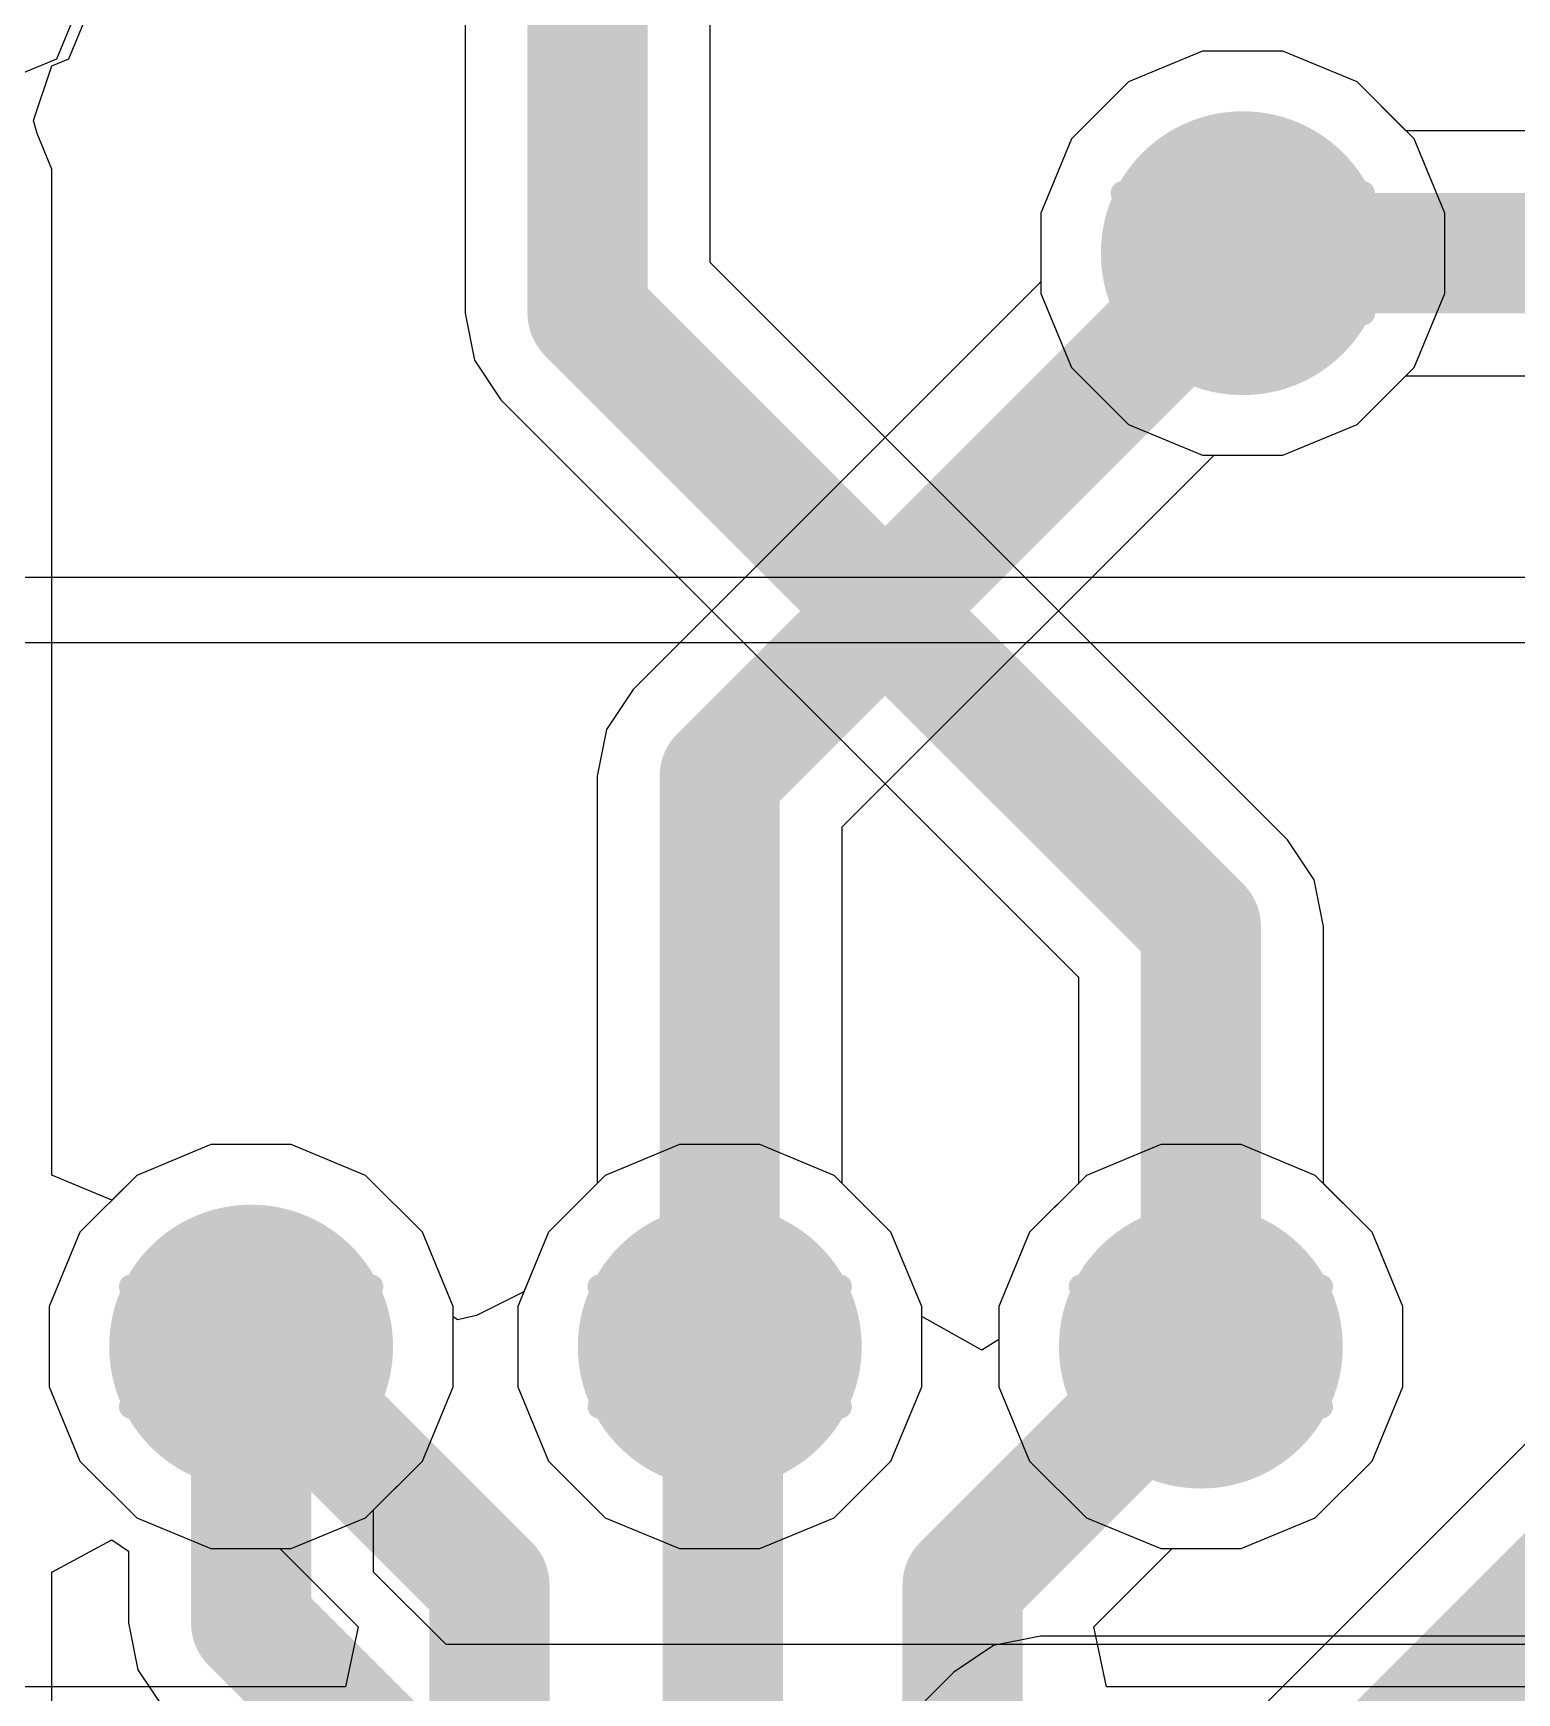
# Model space of a CAD drawing. Header units: inches. Extents: x -0.2 to 15.8, y 0 to 3.5.
# Drawn here: x 0.5909 to 0.7143, y 1.3342 to 1.4723 of the extents above; entities that cross this region are included whole.
import ezdxf

# ---------------------------------------------------------------- set-up
doc = ezdxf.new("R2010")
doc.units = ezdxf.units.IN
doc.header["$MEASUREMENT"] = 0
for name, color, linetype in [('Bottom Layer', 5, 'Continuous'), ('Drill Drawing', 1, 'Continuous'), ('Signal_1', 16, 'Continuous'), ('Signal_2', 76, 'Continuous'), ('Top Layer', 1, 'Continuous'), ('Via Holes', 16, 'Continuous')]:
    doc.layers.add(name, color=color, linetype=linetype)

msp = doc.modelspace()

# ---------------------------------------------------------------- hatches: boundary and pattern name
at = {"layer": 'Bottom Layer'}
h = msp.add_hatch(color=5, dxfattribs=at)
edge = h.paths.add_edge_path()
edge.add_arc((0.6915296, 1.454), 0.011811, 0, 360)
h = msp.add_hatch(color=5, dxfattribs=at)
edge = h.paths.add_edge_path()
edge.add_arc((0.6090006, 1.363), 0.011811, 0, 360)
h = msp.add_hatch(color=5, dxfattribs=at)
edge = h.paths.add_edge_path()
edge.add_arc((0.6480006, 1.363), 0.011811, 0, 360)
h = msp.add_hatch(color=5, dxfattribs=at)
edge = h.paths.add_edge_path()
edge.add_arc((0.6880402, 1.363), 0.011811, 0, 360)
at = {"layer": 'Signal_1'}
h = msp.add_hatch(color=16, dxfattribs=at)
edge = h.paths.add_edge_path()
edge.add_arc((0.6915296, 1.454), 0.011811, 0, 360)
h = msp.add_hatch(color=16, dxfattribs=at)
edge = h.paths.add_edge_path()
edge.add_arc((0.6090006, 1.363), 0.011811, 0, 360)
h = msp.add_hatch(color=16, dxfattribs=at)
edge = h.paths.add_edge_path()
edge.add_arc((0.6480006, 1.363), 0.011811, 0, 360)
h = msp.add_hatch(color=16, dxfattribs=at)
edge = h.paths.add_edge_path()
edge.add_arc((0.6880402, 1.363), 0.011811, 0, 360)
at = {"layer": 'Signal_2'}
h = msp.add_hatch(color=76, dxfattribs=at)
edge = h.paths.add_edge_path()
edge.add_arc((0.6915296, 1.454), 0.011811, 0, 360)
h = msp.add_hatch(color=76, dxfattribs=at)
edge = h.paths.add_edge_path()
edge.add_arc((0.6090006, 1.363), 0.011811, 0, 360)
h = msp.add_hatch(color=76, dxfattribs=at)
edge = h.paths.add_edge_path()
edge.add_arc((0.6480006, 1.363), 0.011811, 0, 360)
h = msp.add_hatch(color=76, dxfattribs=at)
edge = h.paths.add_edge_path()
edge.add_arc((0.6880402, 1.363), 0.011811, 0, 360)
at = {"layer": 'Top Layer'}
h = msp.add_hatch(color=1, dxfattribs=at)
edge = h.paths.add_edge_path()
edge.add_arc((0.6915296, 1.454), 0.011811, 0, 360)
h = msp.add_hatch(color=1, dxfattribs=at)
edge = h.paths.add_edge_path()
edge.add_arc((0.6090006, 1.363), 0.011811, 0, 360)
h = msp.add_hatch(color=1, dxfattribs=at)
edge = h.paths.add_edge_path()
edge.add_arc((0.6480006, 1.363), 0.011811, 0, 360)
h = msp.add_hatch(color=1, dxfattribs=at)
edge = h.paths.add_edge_path()
edge.add_arc((0.6880402, 1.363), 0.011811, 0, 360)
at = {"layer": 'Via Holes'}
h = msp.add_hatch(color=7, dxfattribs=at)
edge = h.paths.add_edge_path()
edge.add_arc((0.6915296, 1.454), 0.0059055, 0, 360)
h = msp.add_hatch(color=7, dxfattribs=at)
edge = h.paths.add_edge_path()
edge.add_arc((0.6090006, 1.363), 0.0059055, 0, 360)
h = msp.add_hatch(color=7, dxfattribs=at)
edge = h.paths.add_edge_path()
edge.add_arc((0.6480006, 1.363), 0.0059055, 0, 360)
h = msp.add_hatch(color=7, dxfattribs=at)
edge = h.paths.add_edge_path()
edge.add_arc((0.6880402, 1.363), 0.0059055, 0, 360)

# ---------------------------------------------------------------- linework, layer by layer
at = {"layer": 'Bottom Layer'}
for p, q in [((0.6268041, 1.791), (0.6268041, 1.449)), ((0.6471959, 1.4532233), (0.6471959, 1.6114821)), ((0.5938275, 1.4701731), (0.5954126, 1.474)), ((0.5924066, 1.4695846), (0.5938275, 1.4701731)), ((0.6881857, 1.470811), (0.682007, 1.4682516)), ((0.6948735, 1.470811), (0.6881857, 1.470811)), ((0.7010522, 1.4682516), (0.6948735, 1.470811)), ((0.5909037, 1.465058), (0.5924066, 1.4695846)), ((0.682007, 1.4682516), (0.677278, 1.4635226)), ((0.7051079, 1.4641959), (0.7010522, 1.4682516)), ((0.5911824, 1.4639687), (0.5909037, 1.465058)), ((0.9061227, 1.4641959), (0.7051079, 1.4641959)), ((0.592412, 1.461), (0.5911824, 1.4639687)), ((0.677278, 1.4635226), (0.6747186, 1.4573439)), ((0.592412, 1.3772567), (0.592412, 1.461)), ((0.6747186, 1.4573439), (0.6747186, 1.4506561)), ((0.6952498, 1.4051694), (0.6471959, 1.4532233)), ((0.6747186, 1.4506561), (0.677278, 1.4444774)), ((0.6268041, 1.449), (0.6275802, 1.4450982)), ((0.6275802, 1.4450982), (0.6297904, 1.4417904)), ((0.677278, 1.4444774), (0.682007, 1.4397484)), ((0.7010522, 1.4397484), (0.7051079, 1.4438041)), ((0.7051079, 1.4438041), (0.9043138, 1.4438041)), ((0.6297904, 1.4417904), (0.6778443, 1.3937365)), ((0.682007, 1.4397484), (0.6881857, 1.437189)), ((0.6948735, 1.437189), (0.7010522, 1.4397484)), ((0.6881857, 1.437189), (0.6948735, 1.437189)), ((0.69746, 1.4018616), (0.6952498, 1.4051694)), ((0.6982361, 1.3979598), (0.69746, 1.4018616)), ((0.6982361, 1.3765783), (0.6982361, 1.3979598)), ((0.6778443, 1.3937365), (0.6778443, 1.3765783)), ((0.6056567, 1.379811), (0.599478, 1.3772516)), ((0.6123445, 1.379811), (0.6056567, 1.379811)), ((0.6185232, 1.3772516), (0.6123445, 1.379811)), ((0.6446567, 1.379811), (0.638478, 1.3772516)), ((0.6513445, 1.379811), (0.6446567, 1.379811)), ((0.6575232, 1.3772516), (0.6513445, 1.379811)), ((0.597412, 1.3751856), (0.592412, 1.3772567)), ((0.599478, 1.3772516), (0.597412, 1.3751856)), ((0.6232522, 1.3725226), (0.6185232, 1.3772516)), ((0.638478, 1.3772516), (0.633749, 1.3725226)), ((0.6622522, 1.3725226), (0.6575232, 1.3772516)), ((0.6778443, 1.3765783), (0.6737886, 1.3725226)), ((0.7022918, 1.3725226), (0.6982361, 1.3765783)), ((0.6258116, 1.3663439), (0.6232522, 1.3725226)), ((0.633749, 1.3725226), (0.6311896, 1.3663439)), ((0.6648116, 1.3663439), (0.6622522, 1.3725226)), ((0.6737886, 1.3725226), (0.6712292, 1.3663439)), ((0.7048512, 1.3663439), (0.7022918, 1.3725226)), ((0.6258116, 1.3596561), (0.6258116, 1.3663439)), ((0.6311896, 1.3663439), (0.6311896, 1.3596561)), ((0.6648116, 1.3596561), (0.6648116, 1.3663439)), ((0.6712292, 1.3663439), (0.6712292, 1.3596561)), ((0.7048512, 1.3596561), (0.7048512, 1.3663439)), ((0.6232522, 1.3534774), (0.6258116, 1.3596561)), ((0.6311896, 1.3596561), (0.633749, 1.3534774)), ((0.6622522, 1.3534774), (0.6648116, 1.3596561)), ((0.6712292, 1.3596561), (0.6737886, 1.3534774)), ((0.7022918, 1.3534774), (0.7048512, 1.3596561)), ((0.6191959, 1.3494211), (0.6232522, 1.3534774)), ((0.633749, 1.3534774), (0.638478, 1.3487484)), ((0.6575232, 1.3487484), (0.6622522, 1.3534774)), ((0.6737886, 1.3534774), (0.6785176, 1.3487484)), ((0.6975628, 1.3487484), (0.7022918, 1.3534774)), ((0.6191959, 1.3442233), (0.6191959, 1.3494211)), ((0.638478, 1.3487484), (0.6446567, 1.346189)), ((0.6513445, 1.346189), (0.6575232, 1.3487484)), ((0.6785176, 1.3487484), (0.6846963, 1.346189)), ((0.6913841, 1.346189), (0.6975628, 1.3487484)), ((0.592412, 1.3442365), (0.597412, 1.3469091)), ((0.597412, 1.3469091), (0.5988041, 1.3459789)), ((0.5988041, 1.3459789), (0.5988041, 1.34)), ((0.6446567, 1.346189), (0.6513445, 1.346189)), ((0.6846963, 1.346189), (0.6913841, 1.346189)), ((0.592412, 1.333), (0.592412, 1.3442365)), ((0.6252233, 1.3381959), (0.6191959, 1.3442233)), ((0.5988041, 1.34), (0.5995802, 1.3360982)), ((0.7177767, 1.3381959), (0.6252233, 1.3381959)), ((0.5995802, 1.3360982), (0.6017904, 1.3327904))]:
    msp.add_line(p, q, dxfattribs=at)
for points in [[(0.637, 1.449, 0.01, 0.01, 0), (0.637, 1.791, 0.01, 0.01, 0)], [(0.6915296, 1.454, 0.01, 0.01, 0), (0.910346, 1.454, 0.01, 0.01, 0)], [(0.637, 1.449, 0.01, 0.01, 0), (0.6880402, 1.3979598, 0.01, 0.01, 0)], [(0.6880402, 1.363, 0.01, 0.01, 0), (0.6880402, 1.3979598, 0.01, 0.01, 0)], [(0.609, 1.3629994, 0.01, 0.01, 0), (0.6090006, 1.363, 0.01, 0.01, 0)], [(0.609, 1.34, 0.01, 0.01, 0), (0.609, 1.3629994, 0.01, 0.01, 0)], [(0.609, 1.34, 0.01, 0.01, 0), (0.621, 1.328, 0.01, 0.01, 0)]]:
    msp.add_lwpolyline(points, format="xyseb", dxfattribs=at)
for points in [[(0.6890296, 1.454, 0.005, 0.005, 1), (0.6940296, 1.454, 0.005, 0.005, 1)], [(0.6345, 1.449, 0.005, 0.005, 1), (0.6395, 1.449, 0.005, 0.005, 1)], [(0.6345, 1.449, 0.005, 0.005, 1), (0.6395, 1.449, 0.005, 0.005, 1)], [(0.6855402, 1.3979598, 0.005, 0.005, 1), (0.6905402, 1.3979598, 0.005, 0.005, 1)], [(0.6855402, 1.3979598, 0.005, 0.005, 1), (0.6905402, 1.3979598, 0.005, 0.005, 1)], [(0.6065, 1.3629994, 0.005, 0.005, 1), (0.6115, 1.3629994, 0.005, 0.005, 1)], [(0.6065, 1.3629994, 0.005, 0.005, 1), (0.6115, 1.3629994, 0.005, 0.005, 1)], [(0.6065006, 1.363, 0.005, 0.005, 1), (0.6115006, 1.363, 0.005, 0.005, 1)], [(0.6855402, 1.363, 0.005, 0.005, 1), (0.6905402, 1.363, 0.005, 0.005, 1)], [(0.6065, 1.34, 0.005, 0.005, 1), (0.6115, 1.34, 0.005, 0.005, 1)], [(0.6065, 1.34, 0.005, 0.005, 1), (0.6115, 1.34, 0.005, 0.005, 1)]]:
    msp.add_lwpolyline(points, format="xyseb", close=True, dxfattribs=at)
at = {"layer": 'Drill Drawing'}
for points in [[(0.6865296, 1.459, 0.002, 0.002, 0), (0.6915296, 1.464, 0.002, 0.002, 0)], [(0.6915296, 1.464, 0.002, 0.002, 0), (0.6965296, 1.459, 0.002, 0.002, 0)], [(0.6815296, 1.459, 0.002, 0.002, 0), (0.6865296, 1.454, 0.002, 0.002, 0)], [(0.6815296, 1.459, 0.002, 0.002, 0), (0.6865296, 1.459, 0.002, 0.002, 0)], [(0.6965296, 1.459, 0.002, 0.002, 0), (0.7015296, 1.459, 0.002, 0.002, 0)], [(0.6965296, 1.454, 0.002, 0.002, 0), (0.7015296, 1.459, 0.002, 0.002, 0)], [(0.6815296, 1.449, 0.002, 0.002, 0), (0.6865296, 1.454, 0.002, 0.002, 0)], [(0.6965296, 1.454, 0.002, 0.002, 0), (0.7015296, 1.449, 0.002, 0.002, 0)], [(0.6815296, 1.449, 0.002, 0.002, 0), (0.6865296, 1.449, 0.002, 0.002, 0)], [(0.6865296, 1.449, 0.002, 0.002, 0), (0.6915296, 1.444, 0.002, 0.002, 0)], [(0.6915296, 1.444, 0.002, 0.002, 0), (0.6965296, 1.449, 0.002, 0.002, 0)], [(0.6965296, 1.449, 0.002, 0.002, 0), (0.7015296, 1.449, 0.002, 0.002, 0)], [(0.6040006, 1.368, 0.002, 0.002, 0), (0.6090006, 1.373, 0.002, 0.002, 0)], [(0.6090006, 1.373, 0.002, 0.002, 0), (0.6140006, 1.368, 0.002, 0.002, 0)], [(0.6430006, 1.368, 0.002, 0.002, 0), (0.6480006, 1.373, 0.002, 0.002, 0)], [(0.6480006, 1.373, 0.002, 0.002, 0), (0.6530006, 1.368, 0.002, 0.002, 0)], [(0.6830402, 1.368, 0.002, 0.002, 0), (0.6880402, 1.373, 0.002, 0.002, 0)], [(0.6880402, 1.373, 0.002, 0.002, 0), (0.6930402, 1.368, 0.002, 0.002, 0)], [(0.5990006, 1.368, 0.002, 0.002, 0), (0.6040006, 1.363, 0.002, 0.002, 0)], [(0.5990006, 1.368, 0.002, 0.002, 0), (0.6040006, 1.368, 0.002, 0.002, 0)], [(0.6140006, 1.368, 0.002, 0.002, 0), (0.6190006, 1.368, 0.002, 0.002, 0)], [(0.6140006, 1.363, 0.002, 0.002, 0), (0.6190006, 1.368, 0.002, 0.002, 0)], [(0.6380006, 1.368, 0.002, 0.002, 0), (0.6430006, 1.363, 0.002, 0.002, 0)], [(0.6380006, 1.368, 0.002, 0.002, 0), (0.6430006, 1.368, 0.002, 0.002, 0)], [(0.6530006, 1.368, 0.002, 0.002, 0), (0.6580006, 1.368, 0.002, 0.002, 0)], [(0.6530006, 1.363, 0.002, 0.002, 0), (0.6580006, 1.368, 0.002, 0.002, 0)], [(0.6780402, 1.368, 0.002, 0.002, 0), (0.6830402, 1.363, 0.002, 0.002, 0)], [(0.6780402, 1.368, 0.002, 0.002, 0), (0.6830402, 1.368, 0.002, 0.002, 0)], [(0.6930402, 1.368, 0.002, 0.002, 0), (0.6980402, 1.368, 0.002, 0.002, 0)], [(0.6930402, 1.363, 0.002, 0.002, 0), (0.6980402, 1.368, 0.002, 0.002, 0)], [(0.5990006, 1.358, 0.002, 0.002, 0), (0.6040006, 1.363, 0.002, 0.002, 0)], [(0.6140006, 1.363, 0.002, 0.002, 0), (0.6190006, 1.358, 0.002, 0.002, 0)], [(0.6380006, 1.358, 0.002, 0.002, 0), (0.6430006, 1.363, 0.002, 0.002, 0)], [(0.6530006, 1.363, 0.002, 0.002, 0), (0.6580006, 1.358, 0.002, 0.002, 0)], [(0.6780402, 1.358, 0.002, 0.002, 0), (0.6830402, 1.363, 0.002, 0.002, 0)], [(0.6930402, 1.363, 0.002, 0.002, 0), (0.6980402, 1.358, 0.002, 0.002, 0)], [(0.5990006, 1.358, 0.002, 0.002, 0), (0.6040006, 1.358, 0.002, 0.002, 0)], [(0.6040006, 1.358, 0.002, 0.002, 0), (0.6090006, 1.353, 0.002, 0.002, 0)], [(0.6090006, 1.353, 0.002, 0.002, 0), (0.6140006, 1.358, 0.002, 0.002, 0)], [(0.6140006, 1.358, 0.002, 0.002, 0), (0.6190006, 1.358, 0.002, 0.002, 0)], [(0.6380006, 1.358, 0.002, 0.002, 0), (0.6430006, 1.358, 0.002, 0.002, 0)], [(0.6430006, 1.358, 0.002, 0.002, 0), (0.6480006, 1.353, 0.002, 0.002, 0)], [(0.6480006, 1.353, 0.002, 0.002, 0), (0.6530006, 1.358, 0.002, 0.002, 0)], [(0.6530006, 1.358, 0.002, 0.002, 0), (0.6580006, 1.358, 0.002, 0.002, 0)], [(0.6780402, 1.358, 0.002, 0.002, 0), (0.6830402, 1.358, 0.002, 0.002, 0)], [(0.6830402, 1.358, 0.002, 0.002, 0), (0.6880402, 1.353, 0.002, 0.002, 0)], [(0.6880402, 1.353, 0.002, 0.002, 0), (0.6930402, 1.358, 0.002, 0.002, 0)], [(0.6930402, 1.358, 0.002, 0.002, 0), (0.6980402, 1.358, 0.002, 0.002, 0)]]:
    msp.add_lwpolyline(points, format="xyseb", dxfattribs=at)
for points in [[(0.6910296, 1.464, 0.001, 0.001, 1), (0.6920296, 1.464, 0.001, 0.001, 1)], [(0.6910296, 1.464, 0.001, 0.001, 1), (0.6920296, 1.464, 0.001, 0.001, 1)], [(0.6810296, 1.459, 0.001, 0.001, 1), (0.6820296, 1.459, 0.001, 0.001, 1)], [(0.6810296, 1.459, 0.001, 0.001, 1), (0.6820296, 1.459, 0.001, 0.001, 1)], [(0.6860296, 1.459, 0.001, 0.001, 1), (0.6870296, 1.459, 0.001, 0.001, 1)], [(0.6860296, 1.459, 0.001, 0.001, 1), (0.6870296, 1.459, 0.001, 0.001, 1)], [(0.6960296, 1.459, 0.001, 0.001, 1), (0.6970296, 1.459, 0.001, 0.001, 1)], [(0.6960296, 1.459, 0.001, 0.001, 1), (0.6970296, 1.459, 0.001, 0.001, 1)], [(0.7010296, 1.459, 0.001, 0.001, 1), (0.7020296, 1.459, 0.001, 0.001, 1)], [(0.7010296, 1.459, 0.001, 0.001, 1), (0.7020296, 1.459, 0.001, 0.001, 1)], [(0.6860296, 1.454, 0.001, 0.001, 1), (0.6870296, 1.454, 0.001, 0.001, 1)], [(0.6860296, 1.454, 0.001, 0.001, 1), (0.6870296, 1.454, 0.001, 0.001, 1)], [(0.6960296, 1.454, 0.001, 0.001, 1), (0.6970296, 1.454, 0.001, 0.001, 1)], [(0.6960296, 1.454, 0.001, 0.001, 1), (0.6970296, 1.454, 0.001, 0.001, 1)], [(0.6810296, 1.449, 0.001, 0.001, 1), (0.6820296, 1.449, 0.001, 0.001, 1)], [(0.6810296, 1.449, 0.001, 0.001, 1), (0.6820296, 1.449, 0.001, 0.001, 1)], [(0.6860296, 1.449, 0.001, 0.001, 1), (0.6870296, 1.449, 0.001, 0.001, 1)], [(0.6860296, 1.449, 0.001, 0.001, 1), (0.6870296, 1.449, 0.001, 0.001, 1)], [(0.6960296, 1.449, 0.001, 0.001, 1), (0.6970296, 1.449, 0.001, 0.001, 1)], [(0.6960296, 1.449, 0.001, 0.001, 1), (0.6970296, 1.449, 0.001, 0.001, 1)], [(0.7010296, 1.449, 0.001, 0.001, 1), (0.7020296, 1.449, 0.001, 0.001, 1)], [(0.7010296, 1.449, 0.001, 0.001, 1), (0.7020296, 1.449, 0.001, 0.001, 1)], [(0.6910296, 1.444, 0.001, 0.001, 1), (0.6920296, 1.444, 0.001, 0.001, 1)], [(0.6910296, 1.444, 0.001, 0.001, 1), (0.6920296, 1.444, 0.001, 0.001, 1)], [(0.6085006, 1.373, 0.001, 0.001, 1), (0.6095006, 1.373, 0.001, 0.001, 1)], [(0.6085006, 1.373, 0.001, 0.001, 1), (0.6095006, 1.373, 0.001, 0.001, 1)], [(0.6475006, 1.373, 0.001, 0.001, 1), (0.6485006, 1.373, 0.001, 0.001, 1)], [(0.6475006, 1.373, 0.001, 0.001, 1), (0.6485006, 1.373, 0.001, 0.001, 1)], [(0.6875402, 1.373, 0.001, 0.001, 1), (0.6885402, 1.373, 0.001, 0.001, 1)], [(0.6875402, 1.373, 0.001, 0.001, 1), (0.6885402, 1.373, 0.001, 0.001, 1)], [(0.5985006, 1.368, 0.001, 0.001, 1), (0.5995006, 1.368, 0.001, 0.001, 1)], [(0.5985006, 1.368, 0.001, 0.001, 1), (0.5995006, 1.368, 0.001, 0.001, 1)], [(0.6035006, 1.368, 0.001, 0.001, 1), (0.6045006, 1.368, 0.001, 0.001, 1)], [(0.6035006, 1.368, 0.001, 0.001, 1), (0.6045006, 1.368, 0.001, 0.001, 1)], [(0.6135006, 1.368, 0.001, 0.001, 1), (0.6145006, 1.368, 0.001, 0.001, 1)], [(0.6135006, 1.368, 0.001, 0.001, 1), (0.6145006, 1.368, 0.001, 0.001, 1)], [(0.6185006, 1.368, 0.001, 0.001, 1), (0.6195006, 1.368, 0.001, 0.001, 1)], [(0.6185006, 1.368, 0.001, 0.001, 1), (0.6195006, 1.368, 0.001, 0.001, 1)], [(0.6375006, 1.368, 0.001, 0.001, 1), (0.6385006, 1.368, 0.001, 0.001, 1)], [(0.6375006, 1.368, 0.001, 0.001, 1), (0.6385006, 1.368, 0.001, 0.001, 1)], [(0.6425006, 1.368, 0.001, 0.001, 1), (0.6435006, 1.368, 0.001, 0.001, 1)], [(0.6425006, 1.368, 0.001, 0.001, 1), (0.6435006, 1.368, 0.001, 0.001, 1)], [(0.6525006, 1.368, 0.001, 0.001, 1), (0.6535006, 1.368, 0.001, 0.001, 1)], [(0.6525006, 1.368, 0.001, 0.001, 1), (0.6535006, 1.368, 0.001, 0.001, 1)], [(0.6575006, 1.368, 0.001, 0.001, 1), (0.6585006, 1.368, 0.001, 0.001, 1)], [(0.6575006, 1.368, 0.001, 0.001, 1), (0.6585006, 1.368, 0.001, 0.001, 1)], [(0.6775402, 1.368, 0.001, 0.001, 1), (0.6785402, 1.368, 0.001, 0.001, 1)], [(0.6775402, 1.368, 0.001, 0.001, 1), (0.6785402, 1.368, 0.001, 0.001, 1)], [(0.6825402, 1.368, 0.001, 0.001, 1), (0.6835402, 1.368, 0.001, 0.001, 1)], [(0.6825402, 1.368, 0.001, 0.001, 1), (0.6835402, 1.368, 0.001, 0.001, 1)], [(0.6925402, 1.368, 0.001, 0.001, 1), (0.6935402, 1.368, 0.001, 0.001, 1)], [(0.6925402, 1.368, 0.001, 0.001, 1), (0.6935402, 1.368, 0.001, 0.001, 1)], [(0.6975402, 1.368, 0.001, 0.001, 1), (0.6985402, 1.368, 0.001, 0.001, 1)], [(0.6975402, 1.368, 0.001, 0.001, 1), (0.6985402, 1.368, 0.001, 0.001, 1)], [(0.6035006, 1.363, 0.001, 0.001, 1), (0.6045006, 1.363, 0.001, 0.001, 1)], [(0.6035006, 1.363, 0.001, 0.001, 1), (0.6045006, 1.363, 0.001, 0.001, 1)], [(0.6135006, 1.363, 0.001, 0.001, 1), (0.6145006, 1.363, 0.001, 0.001, 1)], [(0.6135006, 1.363, 0.001, 0.001, 1), (0.6145006, 1.363, 0.001, 0.001, 1)], [(0.6425006, 1.363, 0.001, 0.001, 1), (0.6435006, 1.363, 0.001, 0.001, 1)], [(0.6425006, 1.363, 0.001, 0.001, 1), (0.6435006, 1.363, 0.001, 0.001, 1)], [(0.6525006, 1.363, 0.001, 0.001, 1), (0.6535006, 1.363, 0.001, 0.001, 1)], [(0.6525006, 1.363, 0.001, 0.001, 1), (0.6535006, 1.363, 0.001, 0.001, 1)], [(0.6825402, 1.363, 0.001, 0.001, 1), (0.6835402, 1.363, 0.001, 0.001, 1)], [(0.6825402, 1.363, 0.001, 0.001, 1), (0.6835402, 1.363, 0.001, 0.001, 1)], [(0.6925402, 1.363, 0.001, 0.001, 1), (0.6935402, 1.363, 0.001, 0.001, 1)], [(0.6925402, 1.363, 0.001, 0.001, 1), (0.6935402, 1.363, 0.001, 0.001, 1)], [(0.5985006, 1.358, 0.001, 0.001, 1), (0.5995006, 1.358, 0.001, 0.001, 1)], [(0.5985006, 1.358, 0.001, 0.001, 1), (0.5995006, 1.358, 0.001, 0.001, 1)], [(0.6035006, 1.358, 0.001, 0.001, 1), (0.6045006, 1.358, 0.001, 0.001, 1)], [(0.6035006, 1.358, 0.001, 0.001, 1), (0.6045006, 1.358, 0.001, 0.001, 1)], [(0.6135006, 1.358, 0.001, 0.001, 1), (0.6145006, 1.358, 0.001, 0.001, 1)], [(0.6135006, 1.358, 0.001, 0.001, 1), (0.6145006, 1.358, 0.001, 0.001, 1)], [(0.6185006, 1.358, 0.001, 0.001, 1), (0.6195006, 1.358, 0.001, 0.001, 1)], [(0.6185006, 1.358, 0.001, 0.001, 1), (0.6195006, 1.358, 0.001, 0.001, 1)], [(0.6375006, 1.358, 0.001, 0.001, 1), (0.6385006, 1.358, 0.001, 0.001, 1)], [(0.6375006, 1.358, 0.001, 0.001, 1), (0.6385006, 1.358, 0.001, 0.001, 1)], [(0.6425006, 1.358, 0.001, 0.001, 1), (0.6435006, 1.358, 0.001, 0.001, 1)], [(0.6425006, 1.358, 0.001, 0.001, 1), (0.6435006, 1.358, 0.001, 0.001, 1)], [(0.6525006, 1.358, 0.001, 0.001, 1), (0.6535006, 1.358, 0.001, 0.001, 1)], [(0.6525006, 1.358, 0.001, 0.001, 1), (0.6535006, 1.358, 0.001, 0.001, 1)], [(0.6575006, 1.358, 0.001, 0.001, 1), (0.6585006, 1.358, 0.001, 0.001, 1)], [(0.6575006, 1.358, 0.001, 0.001, 1), (0.6585006, 1.358, 0.001, 0.001, 1)], [(0.6775402, 1.358, 0.001, 0.001, 1), (0.6785402, 1.358, 0.001, 0.001, 1)], [(0.6775402, 1.358, 0.001, 0.001, 1), (0.6785402, 1.358, 0.001, 0.001, 1)], [(0.6825402, 1.358, 0.001, 0.001, 1), (0.6835402, 1.358, 0.001, 0.001, 1)], [(0.6825402, 1.358, 0.001, 0.001, 1), (0.6835402, 1.358, 0.001, 0.001, 1)], [(0.6925402, 1.358, 0.001, 0.001, 1), (0.6935402, 1.358, 0.001, 0.001, 1)], [(0.6925402, 1.358, 0.001, 0.001, 1), (0.6935402, 1.358, 0.001, 0.001, 1)], [(0.6975402, 1.358, 0.001, 0.001, 1), (0.6985402, 1.358, 0.001, 0.001, 1)], [(0.6975402, 1.358, 0.001, 0.001, 1), (0.6985402, 1.358, 0.001, 0.001, 1)], [(0.6085006, 1.353, 0.001, 0.001, 1), (0.6095006, 1.353, 0.001, 0.001, 1)], [(0.6085006, 1.353, 0.001, 0.001, 1), (0.6095006, 1.353, 0.001, 0.001, 1)], [(0.6475006, 1.353, 0.001, 0.001, 1), (0.6485006, 1.353, 0.001, 0.001, 1)], [(0.6475006, 1.353, 0.001, 0.001, 1), (0.6485006, 1.353, 0.001, 0.001, 1)], [(0.6875402, 1.353, 0.001, 0.001, 1), (0.6885402, 1.353, 0.001, 0.001, 1)], [(0.6875402, 1.353, 0.001, 0.001, 1), (0.6885402, 1.353, 0.001, 0.001, 1)]]:
    msp.add_lwpolyline(points, format="xyseb", close=True, dxfattribs=at)
at = {"layer": 'Signal_1'}
for p, q in [((0.6881857, 1.470811), (0.682007, 1.4682516)), ((0.6948735, 1.470811), (0.6881857, 1.470811)), ((0.7010522, 1.4682516), (0.6948735, 1.470811)), ((0.682007, 1.4682516), (0.677278, 1.4635226)), ((0.7057812, 1.4635226), (0.7010522, 1.4682516)), ((0.677278, 1.4635226), (0.6747186, 1.4573439)), ((0.7083406, 1.4573439), (0.7057812, 1.4635226)), ((0.6747186, 1.4573439), (0.6747186, 1.4516082)), ((0.7083406, 1.4506561), (0.7083406, 1.4573439)), ((0.6747186, 1.4516082), (0.640791, 1.4176806)), ((0.7057812, 1.4444774), (0.7083406, 1.4506561)), ((0.7010522, 1.4397484), (0.7057812, 1.4444774)), ((0.6948735, 1.437189), (0.7010522, 1.4397484)), ((0.6581965, 1.4062477), (0.6891378, 1.437189)), ((0.6891378, 1.437189), (0.6948735, 1.437189)), ((0.640791, 1.4176806), (0.6385808, 1.4143728)), ((0.6385808, 1.4143728), (0.6378047, 1.410471)), ((0.6378047, 1.410471), (0.6378047, 1.3765783)), ((0.6581965, 1.3765783), (0.6581965, 1.4062477)), ((0.6056567, 1.379811), (0.599478, 1.3772516)), ((0.6123445, 1.379811), (0.6056567, 1.379811)), ((0.6185232, 1.3772516), (0.6123445, 1.379811)), ((0.6846963, 1.379811), (0.6785176, 1.3772516)), ((0.6913841, 1.379811), (0.6846963, 1.379811)), ((0.6975628, 1.3772516), (0.6913841, 1.379811)), ((0.599478, 1.3772516), (0.594749, 1.3725226)), ((0.6232522, 1.3725226), (0.6185232, 1.3772516)), ((0.6785176, 1.3772516), (0.6737886, 1.3725226)), ((0.7022918, 1.3725226), (0.6975628, 1.3772516)), ((0.6378047, 1.3765783), (0.633749, 1.3725226)), ((0.6622522, 1.3725226), (0.6581965, 1.3765783)), ((0.594749, 1.3725226), (0.5921896, 1.3663439)), ((0.6258116, 1.3663439), (0.6232522, 1.3725226)), ((0.633749, 1.3725226), (0.6311896, 1.3663439)), ((0.6648116, 1.3663439), (0.6622522, 1.3725226)), ((0.6737886, 1.3725226), (0.6712292, 1.3663439)), ((0.7048512, 1.3663439), (0.7022918, 1.3725226)), ((0.5921896, 1.3663439), (0.5921896, 1.3596561)), ((0.6258116, 1.3596561), (0.6258116, 1.3663439)), ((0.6311896, 1.3663439), (0.6311896, 1.3596561)), ((0.6648116, 1.3596561), (0.6648116, 1.3663439)), ((0.6712292, 1.3663439), (0.6712292, 1.3596561)), ((0.7048512, 1.3596561), (0.7048512, 1.3663439)), ((0.5921896, 1.3596561), (0.594749, 1.3534774)), ((0.6232522, 1.3534774), (0.6258116, 1.3596561)), ((0.6311896, 1.3596561), (0.633749, 1.3534774)), ((0.6622522, 1.3534774), (0.6648116, 1.3596561)), ((0.6712292, 1.3596561), (0.6737886, 1.3534774)), ((0.7022918, 1.3534774), (0.7048512, 1.3596561)), ((0.594749, 1.3534774), (0.599478, 1.3487484)), ((0.6185232, 1.3487484), (0.6232522, 1.3534774)), ((0.633749, 1.3534774), (0.638478, 1.3487484)), ((0.6575232, 1.3487484), (0.6622522, 1.3534774)), ((0.6737886, 1.3534774), (0.6785176, 1.3487484)), ((0.6975628, 1.3487484), (0.7022918, 1.3534774)), ((0.599478, 1.3487484), (0.6056567, 1.346189)), ((0.6123445, 1.346189), (0.6185232, 1.3487484)), ((0.638478, 1.3487484), (0.6446567, 1.346189)), ((0.6513445, 1.346189), (0.6575232, 1.3487484)), ((0.6785176, 1.3487484), (0.6846963, 1.346189)), ((0.6913841, 1.346189), (0.6975628, 1.3487484)), ((0.6056567, 1.346189), (0.6123445, 1.346189)), ((0.6446567, 1.346189), (0.6513445, 1.346189)), ((0.6846963, 1.346189), (0.6913841, 1.346189)), ((0.6746973, 1.3388926), (0.6707955, 1.3381165)), ((1.031715, 1.3388926), (0.6746973, 1.3388926)), ((0.6707955, 1.3381165), (0.6674877, 1.3359063)), ((0.6674877, 1.3359063), (0.6227726, 1.2911912))]:
    msp.add_line(p, q, dxfattribs=at)
for points in [[(0.6480006, 1.410471, 0.01, 0.01, 0), (0.6915296, 1.454, 0.01, 0.01, 0)], [(0.6480006, 1.363, 0.01, 0.01, 0), (0.6480006, 1.410471, 0.01, 0.01, 0)]]:
    msp.add_lwpolyline(points, format="xyseb", dxfattribs=at)
for points in [[(0.6890296, 1.454, 0.005, 0.005, 1), (0.6940296, 1.454, 0.005, 0.005, 1)], [(0.6455006, 1.410471, 0.005, 0.005, 1), (0.6505006, 1.410471, 0.005, 0.005, 1)], [(0.6455006, 1.410471, 0.005, 0.005, 1), (0.6505006, 1.410471, 0.005, 0.005, 1)], [(0.6455006, 1.363, 0.005, 0.005, 1), (0.6505006, 1.363, 0.005, 0.005, 1)]]:
    msp.add_lwpolyline(points, format="xyseb", close=True, dxfattribs=at)
at = {"layer": 'Signal_2'}
for p, q in [((0.6881857, 1.470811), (0.682007, 1.4682516)), ((0.6948735, 1.470811), (0.6881857, 1.470811)), ((0.7010522, 1.4682516), (0.6948735, 1.470811)), ((0.682007, 1.4682516), (0.677278, 1.4635226)), ((0.7057812, 1.4635226), (0.7010522, 1.4682516)), ((0.677278, 1.4635226), (0.6747186, 1.4573439)), ((0.7083406, 1.4573439), (0.7057812, 1.4635226)), ((0.6747186, 1.4573439), (0.6747186, 1.4506561)), ((0.7083406, 1.4506561), (0.7083406, 1.4573439)), ((0.6747186, 1.4506561), (0.677278, 1.4444774)), ((0.7057812, 1.4444774), (0.7083406, 1.4506561)), ((0.677278, 1.4444774), (0.682007, 1.4397484)), ((0.7010522, 1.4397484), (0.7057812, 1.4444774)), ((0.682007, 1.4397484), (0.6881857, 1.437189)), ((0.6948735, 1.437189), (0.7010522, 1.4397484)), ((0.6881857, 1.437189), (0.6948735, 1.437189)), ((0.7790005, 1.427), (0.461, 1.4269996)), ((0.461, 1.4215876), (0.7746558, 1.421588)), ((0.7767269, 1.416588), (0.6693543, 1.3092155)), ((0.6056567, 1.379811), (0.599478, 1.3772516)), ((0.6123445, 1.379811), (0.6056567, 1.379811)), ((0.6185232, 1.3772516), (0.6123445, 1.379811)), ((0.6446567, 1.379811), (0.638478, 1.3772516)), ((0.6513445, 1.379811), (0.6446567, 1.379811)), ((0.6575232, 1.3772516), (0.6513445, 1.379811)), ((0.6846963, 1.379811), (0.6785176, 1.3772516)), ((0.6913841, 1.379811), (0.6846963, 1.379811)), ((0.6975628, 1.3772516), (0.6913841, 1.379811)), ((0.599478, 1.3772516), (0.594749, 1.3725226)), ((0.6232522, 1.3725226), (0.6185232, 1.3772516)), ((0.638478, 1.3772516), (0.633749, 1.3725226)), ((0.6622522, 1.3725226), (0.6575232, 1.3772516)), ((0.6785176, 1.3772516), (0.6737886, 1.3725226)), ((0.7022918, 1.3725226), (0.6975628, 1.3772516)), ((0.594749, 1.3725226), (0.5921896, 1.3663439)), ((0.6258116, 1.3663439), (0.6232522, 1.3725226)), ((0.633749, 1.3725226), (0.6311896, 1.3663439)), ((0.6648116, 1.3663439), (0.6622522, 1.3725226)), ((0.6737886, 1.3725226), (0.6712292, 1.3663439)), ((0.7048512, 1.3663439), (0.7022918, 1.3725226)), ((0.5921896, 1.3663439), (0.5921896, 1.3596561)), ((0.6258116, 1.3596561), (0.6258116, 1.3663439)), ((0.6311896, 1.3663439), (0.6311896, 1.3596561)), ((0.6648116, 1.3596561), (0.6648116, 1.3663439)), ((0.6712292, 1.3663439), (0.6712292, 1.3596561)), ((0.7048512, 1.3596561), (0.7048512, 1.3663439)), ((0.5921896, 1.3596561), (0.594749, 1.3534774)), ((0.6232522, 1.3534774), (0.6258116, 1.3596561)), ((0.6311896, 1.3596561), (0.633749, 1.3534774)), ((0.6622522, 1.3534774), (0.6648116, 1.3596561)), ((0.6712292, 1.3596561), (0.6737886, 1.3534774)), ((0.7022918, 1.3534774), (0.7048512, 1.3596561)), ((0.594749, 1.3534774), (0.599478, 1.3487484)), ((0.6185232, 1.3487484), (0.6232522, 1.3534774)), ((0.633749, 1.3534774), (0.638478, 1.3487484)), ((0.6575232, 1.3487484), (0.6622522, 1.3534774)), ((0.6737886, 1.3534774), (0.6785176, 1.3487484)), ((0.6975628, 1.3487484), (0.7022918, 1.3534774)), ((0.599478, 1.3487484), (0.6056567, 1.346189)), ((0.6123445, 1.346189), (0.6185232, 1.3487484)), ((0.638478, 1.3487484), (0.6446567, 1.346189)), ((0.6513445, 1.346189), (0.6575232, 1.3487484)), ((0.6785176, 1.3487484), (0.6846963, 1.346189)), ((0.6913841, 1.346189), (0.6975628, 1.3487484)), ((0.6056567, 1.346189), (0.6123445, 1.346189)), ((0.6446567, 1.346189), (0.6513445, 1.346189)), ((0.6846963, 1.346189), (0.6913841, 1.346189))]:
    msp.add_line(p, q, dxfattribs=at)
msp.add_lwpolyline([(0.674, 1.298, 0.012, 0.012, 0), (0.788, 1.412, 0.012, 0.012, 0)], format="xyseb", dxfattribs=at)
at = {"layer": 'Top Layer'}
for p, q in [((0.5928275, 1.4701731), (0.5944126, 1.474)), ((0.5890006, 1.468588), (0.5928275, 1.4701731)), ((0.6881857, 1.470811), (0.682007, 1.4682516)), ((0.6948735, 1.470811), (0.6881857, 1.470811)), ((0.7010522, 1.4682516), (0.6948735, 1.470811)), ((0.682007, 1.4682516), (0.677278, 1.4635226)), ((0.7057812, 1.4635226), (0.7010522, 1.4682516)), ((0.677278, 1.4635226), (0.6747186, 1.4573439)), ((0.7083406, 1.4573439), (0.7057812, 1.4635226)), ((0.6747186, 1.4573439), (0.6747186, 1.4506561)), ((0.7083406, 1.4506561), (0.7083406, 1.4573439)), ((0.6747186, 1.4506561), (0.677278, 1.4444774)), ((0.7057812, 1.4444774), (0.7083406, 1.4506561)), ((0.677278, 1.4444774), (0.682007, 1.4397484)), ((0.7010522, 1.4397484), (0.7057812, 1.4444774)), ((0.682007, 1.4397484), (0.6881857, 1.437189)), ((0.6948735, 1.437189), (0.7010522, 1.4397484)), ((0.6881857, 1.437189), (0.6948735, 1.437189)), ((0.6056567, 1.379811), (0.599478, 1.3772516)), ((0.6123445, 1.379811), (0.6056567, 1.379811)), ((0.6185232, 1.3772516), (0.6123445, 1.379811)), ((0.6446567, 1.379811), (0.638478, 1.3772516)), ((0.6513445, 1.379811), (0.6446567, 1.379811)), ((0.6575232, 1.3772516), (0.6513445, 1.379811)), ((0.6846963, 1.379811), (0.6785176, 1.3772516)), ((0.6913841, 1.379811), (0.6846963, 1.379811)), ((0.6975628, 1.3772516), (0.6913841, 1.379811)), ((0.599478, 1.3772516), (0.594749, 1.3725226)), ((0.6232522, 1.3725226), (0.6185232, 1.3772516)), ((0.638478, 1.3772516), (0.633749, 1.3725226)), ((0.6622522, 1.3725226), (0.6575232, 1.3772516)), ((0.6785176, 1.3772516), (0.6737886, 1.3725226)), ((0.7022918, 1.3725226), (0.6975628, 1.3772516)), ((0.594749, 1.3725226), (0.5921896, 1.3663439)), ((0.6258116, 1.3663439), (0.6232522, 1.3725226)), ((0.633749, 1.3725226), (0.6316963, 1.3675672)), ((0.6648116, 1.3663439), (0.6622522, 1.3725226)), ((0.6737886, 1.3725226), (0.6712292, 1.3663439)), ((0.7048512, 1.3663439), (0.7022918, 1.3725226)), ((0.6316963, 1.3675672), (0.6277685, 1.3655839)), ((0.5921896, 1.3663439), (0.5921896, 1.3596561)), ((0.6258116, 1.3654857), (0.6258116, 1.3663439)), ((0.6648116, 1.365492), (0.6648116, 1.3663439)), ((0.6712292, 1.3663439), (0.6712292, 1.3635855)), ((0.7048512, 1.3596561), (0.7048512, 1.3663439)), ((0.6261896, 1.3652332), (0.6258116, 1.3654857)), ((0.6277685, 1.3655839), (0.6261896, 1.3652332)), ((0.6698116, 1.3627075), (0.6648116, 1.365492)), ((0.6712292, 1.3635855), (0.6698116, 1.3627075)), ((0.5921896, 1.3596561), (0.594749, 1.3534774)), ((0.7022918, 1.3534774), (0.7048512, 1.3596561)), ((0.594749, 1.3534774), (0.599478, 1.3487484)), ((0.6975628, 1.3487484), (0.7022918, 1.3534774)), ((0.599478, 1.3487484), (0.6056567, 1.346189)), ((0.6913841, 1.346189), (0.6975628, 1.3487484)), ((0.6056567, 1.346189), (0.6113924, 1.346189)), ((0.6113924, 1.346189), (0.6179043, 1.3396771)), ((0.6791365, 1.3396771), (0.6856484, 1.346189)), ((0.6856484, 1.346189), (0.6913841, 1.346189)), ((0.6179043, 1.3396771), (0.6168645, 1.3346771)), ((0.6801763, 1.3346771), (0.6791365, 1.3396771)), ((0.6168645, 1.3346771), (0.5588747, 1.3346771)), ((0.7564347, 1.3346771), (0.6801763, 1.3346771))]:
    msp.add_line(p, q, dxfattribs=at)
for points in [[(0.6090006, 1.363, 0.01, 0.01, 0), (0.6288354, 1.3431652, 0.01, 0.01, 0)], [(0.6482605, 1.3004095, 0.01, 0.01, 0), (0.6482605, 1.363, 0.01, 0.01, 0)], [(0.6682054, 1.3431652, 0.01, 0.01, 0), (0.6880402, 1.363, 0.01, 0.01, 0)], [(0.6288354, 1.3001496, 0.01, 0.01, 0), (0.6288354, 1.3431652, 0.01, 0.01, 0)], [(0.6682054, 1.3001496, 0.01, 0.01, 0), (0.6682054, 1.3431652, 0.01, 0.01, 0)]]:
    msp.add_lwpolyline(points, format="xyseb", dxfattribs=at)
for points in [[(0.6065006, 1.363, 0.005, 0.005, 1), (0.6115006, 1.363, 0.005, 0.005, 1)], [(0.6457605, 1.363, 0.005, 0.005, 1), (0.6507605, 1.363, 0.005, 0.005, 1)], [(0.6855402, 1.363, 0.005, 0.005, 1), (0.6905402, 1.363, 0.005, 0.005, 1)], [(0.6263354, 1.3431652, 0.005, 0.005, 1), (0.6313354, 1.3431652, 0.005, 0.005, 1)], [(0.6263354, 1.3431652, 0.005, 0.005, 1), (0.6313354, 1.3431652, 0.005, 0.005, 1)], [(0.6657054, 1.3431652, 0.005, 0.005, 1), (0.6707054, 1.3431652, 0.005, 0.005, 1)], [(0.6657054, 1.3431652, 0.005, 0.005, 1), (0.6707054, 1.3431652, 0.005, 0.005, 1)]]:
    msp.add_lwpolyline(points, format="xyseb", close=True, dxfattribs=at)

doc.saveas('drawing.dxf')
